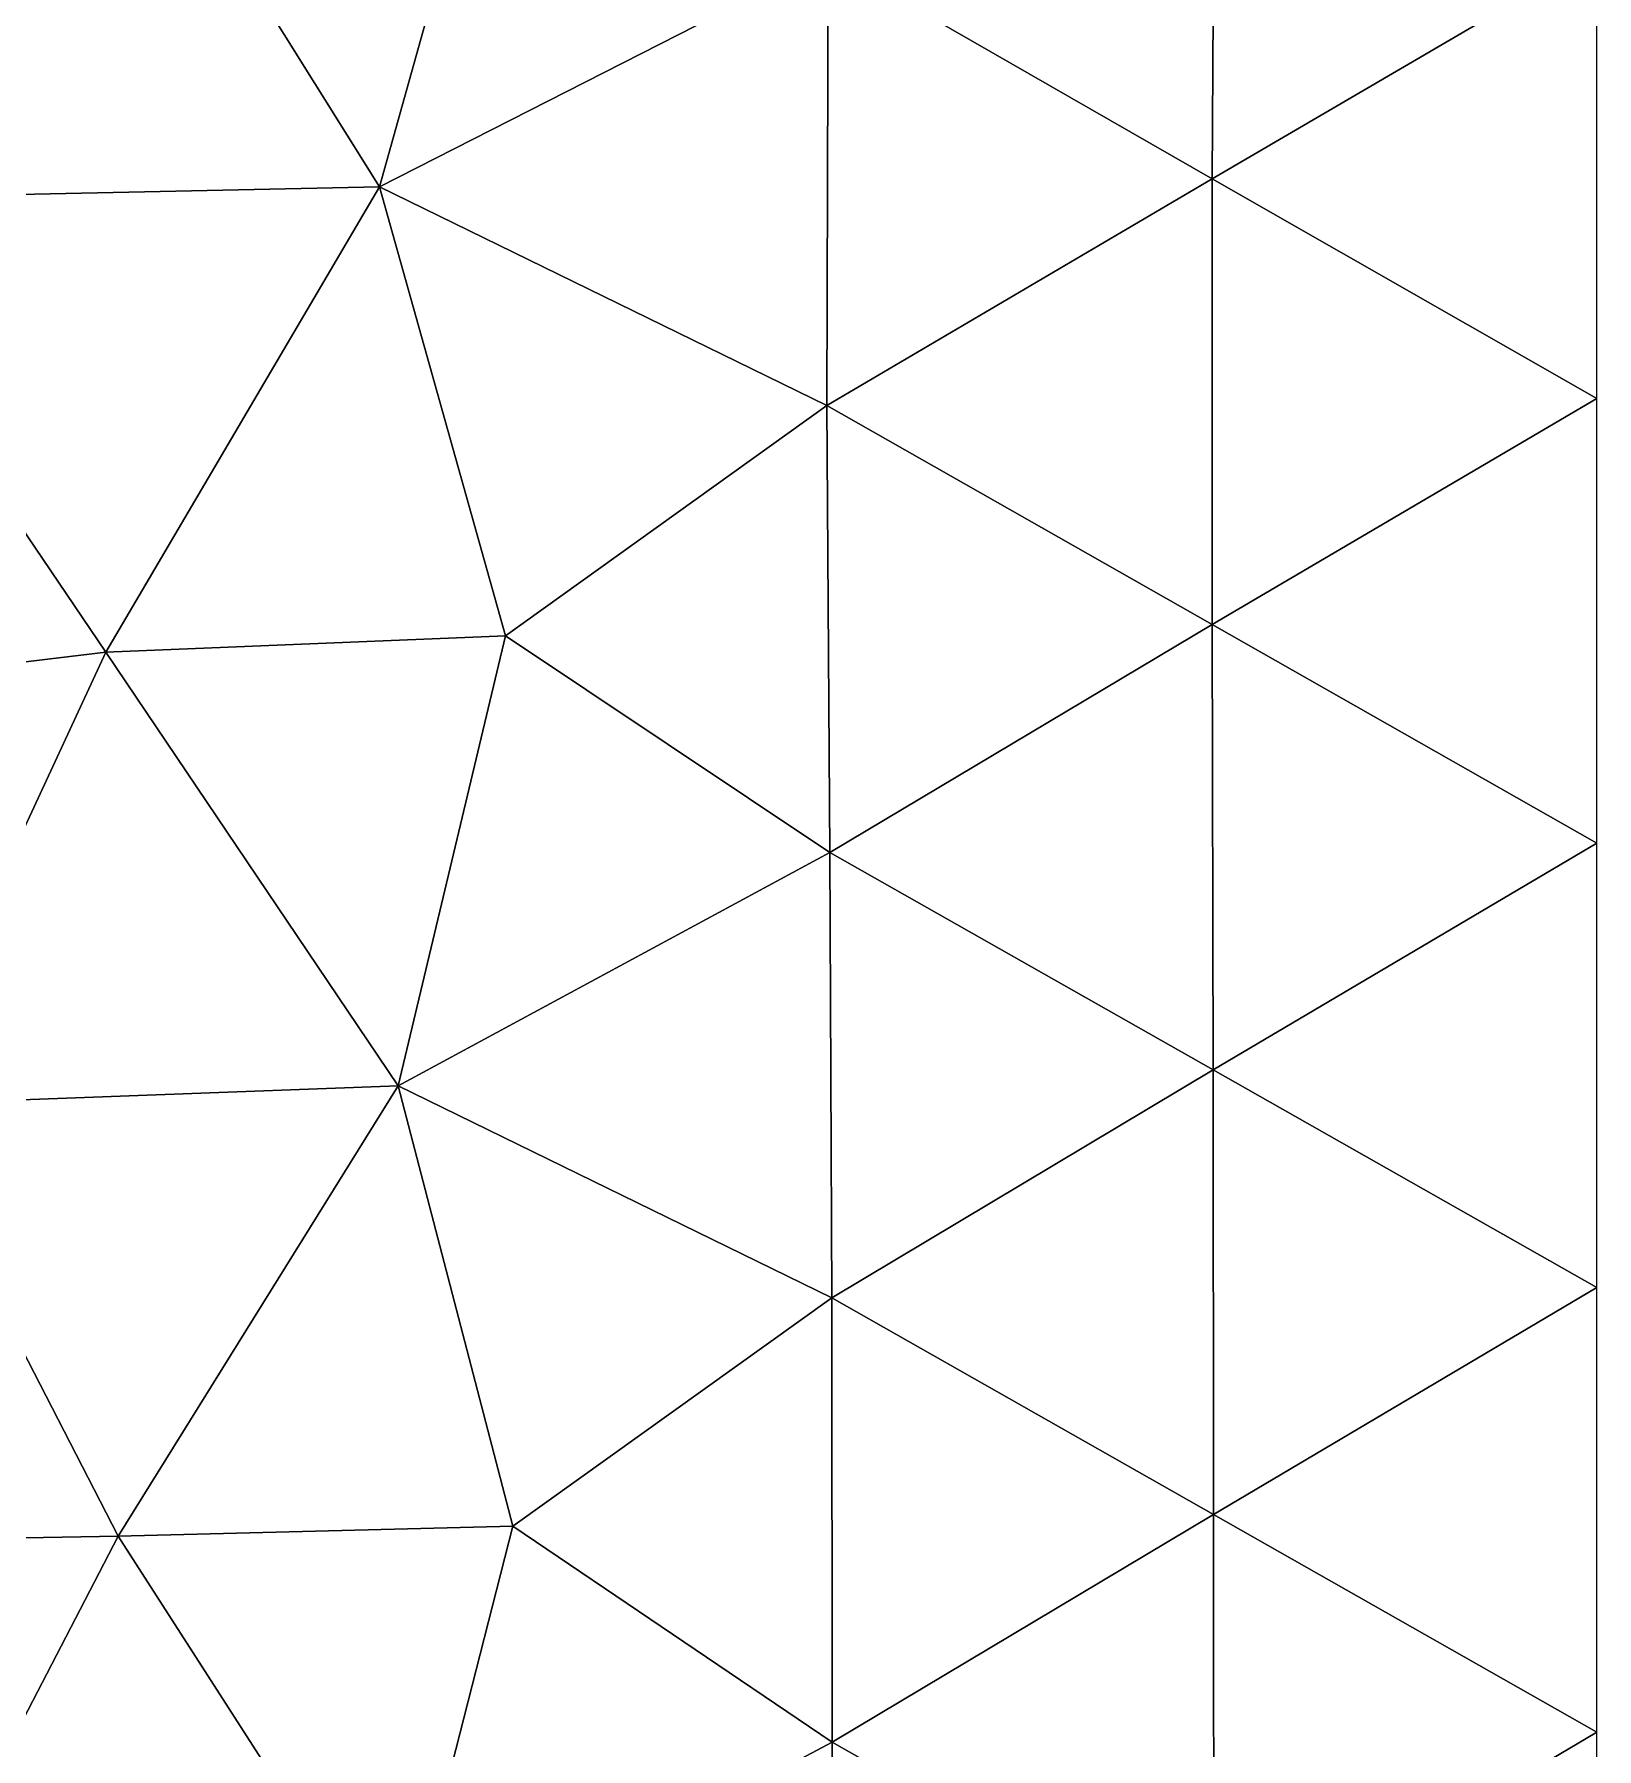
# Model space of a CAD drawing. Header units: metres. Extents: x 1 to 72, y -280 to 0.
# Drawn here: x 36.75 to 72.5, y -117.62 to -78.39 of the extents above; entities that cross this region are included whole.
import ezdxf

# ---------------------------------------------------------------- set-up
doc = ezdxf.new("R2010")
doc.units = ezdxf.units.M

msp = doc.modelspace()

# ---------------------------------------------------------------- linework, layer by layer
at = {"layer": 'layer', "color": 0}
for points in [[(31.3719, -82.1591), (38.0672, -71.3498), (26.4933, -70.054)], [(44.6454, -81.8823), (38.0672, -71.3498), (31.3719, -82.1591)], [(44.6454, -81.8823), (47.5414, -71.541), (38.0672, -71.3498)], [(44.6454, -81.8823), (54.9143, -76.6469), (47.5414, -71.541)], [(63.702, -81.6961), (63.7586, -71.5039), (54.9143, -76.6469)], [(63.702, -81.6961), (72.5, -76.5497), (63.7586, -71.5039)], [(54.8816, -86.884), (54.9143, -76.6469), (44.6454, -81.8823)], [(54.8816, -86.884), (63.702, -81.6961), (54.9143, -76.6469)], [(72.5, -86.7222), (72.5, -76.5497), (63.702, -81.6961)], [(38.3896, -92.5275), (44.6454, -81.8823), (31.3719, -82.1591)], [(47.5349, -92.1514), (44.6454, -81.8823), (38.3896, -92.5275)], [(47.5349, -92.1514), (54.8816, -86.884), (44.6454, -81.8823)], [(63.7013, -91.8947), (63.702, -81.6961), (54.8816, -86.884)], [(63.7013, -91.8947), (72.5, -86.7222), (63.702, -81.6961)], [(38.3896, -92.5275), (31.3719, -82.1591), (28.378, -93.7334)], [(54.954, -97.1135), (54.8816, -86.884), (47.5349, -92.1514)], [(54.954, -97.1135), (63.7013, -91.8947), (54.8816, -86.884)], [(72.5, -96.8947), (72.5, -86.7222), (63.7013, -91.8947)], [(45.0783, -102.451), (47.5349, -92.1514), (38.3896, -92.5275)], [(45.0783, -102.451), (54.954, -97.1135), (47.5349, -92.1514)], [(63.7217, -102.085), (63.7013, -91.8947), (54.954, -97.1135)], [(63.7217, -102.085), (72.5, -96.8947), (63.7013, -91.8947)], [(33.5825, -102.881), (38.3896, -92.5275), (28.378, -93.7334)], [(45.0783, -102.451), (38.3896, -92.5275), (33.5825, -102.881)], [(72.5, -107.067), (72.5, -96.8947), (63.7217, -102.085)], [(54.9973, -107.304), (54.954, -97.1135), (45.0783, -102.451)], [(54.9973, -107.304), (63.7217, -102.085), (54.954, -97.1135)], [(63.7338, -112.263), (63.7217, -102.085), (54.9973, -107.304)], [(63.7338, -112.263), (72.5, -107.067), (63.7217, -102.085)], [(38.6675, -112.753), (45.0783, -102.451), (33.5825, -102.881)], [(47.6992, -112.528), (45.0783, -102.451), (38.6675, -112.753)], [(47.6992, -112.528), (54.9973, -107.304), (45.0783, -102.451)], [(38.6675, -112.753), (33.5825, -102.881), (27.582, -112.952)], [(72.5, -117.24), (72.5, -107.067), (63.7338, -112.263)], [(55.0062, -117.472), (54.9973, -107.304), (47.6992, -112.528)], [(55.0062, -117.472), (63.7338, -112.263), (54.9973, -107.304)], [(45.0889, -122.752), (47.6992, -112.528), (38.6675, -112.753)], [(45.0889, -122.752), (55.0062, -117.472), (47.6992, -112.528)], [(63.7358, -122.435), (63.7338, -112.263), (55.0062, -117.472)], [(63.7358, -122.435), (72.5, -117.24), (63.7338, -112.263)], [(33.3355, -123.034), (38.6675, -112.753), (27.582, -112.952)], [(45.0889, -122.752), (38.6675, -112.753), (33.3355, -123.034)], [(72.5, -127.412), (72.5, -117.24), (63.7358, -122.435)], [(55.0002, -127.642), (55.0062, -117.472), (45.0889, -122.752)], [(55.0002, -127.642), (63.7358, -122.435), (55.0062, -117.472)]]:
    msp.add_3dface(points, dxfattribs=at)

doc.saveas('drawing.dxf')
